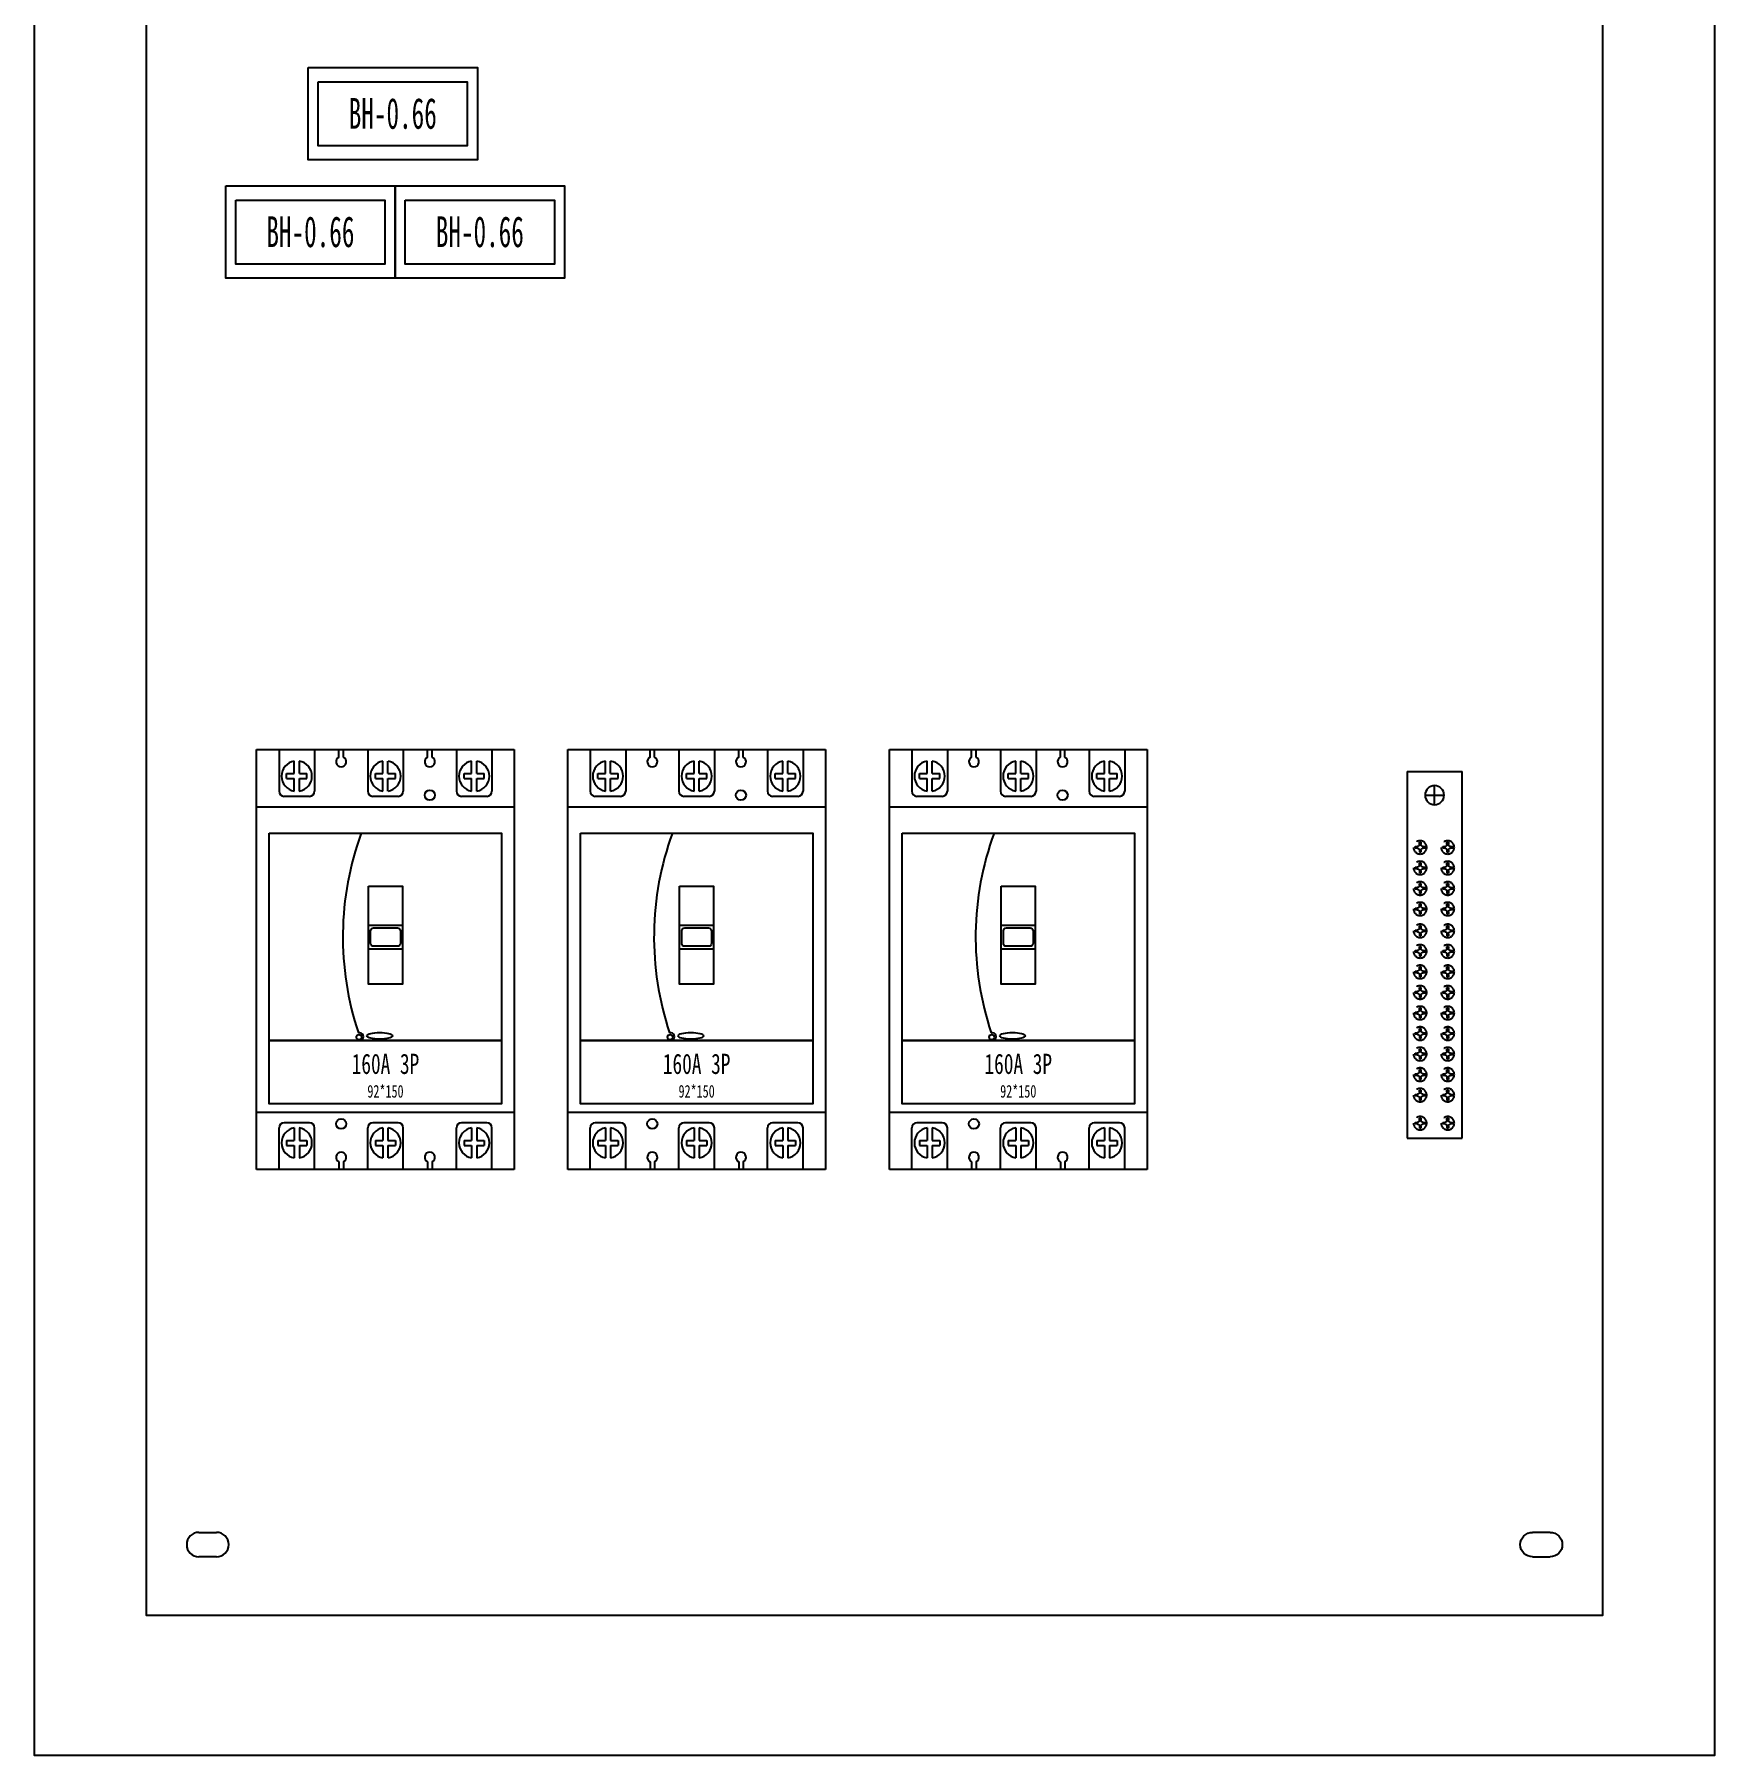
# Model space of a CAD drawing. Extents: x 164829 to 165429, y 198320 to 199620.
# Drawn here: x 164829 to 165429, y 198320 to 198934 of the extents above; entities that cross this region are included whole.
import ezdxf
from ezdxf.enums import TextEntityAlignment as Align

# ---------------------------------------------------------------- set-up
doc = ezdxf.new("R2010")
doc.units = 0
doc.header["$MEASUREMENT"] = 0
doc.linetypes.add('ACAD_ISO02W100', pattern=[15, 12, -3])
doc.linetypes.add('DASH', pattern=[0.35, 0.25, -0.1])
doc.layers.add('元件', color=7, linetype='Continuous')
doc.layers.add('文字', color=7, linetype='Continuous')
doc.styles.add('GH-CZC', font='', dxfattribs={"width": 0.7})
doc.styles.add('LEAD', font='', dxfattribs={"width": 0.8})
doc.styles.get('GH-CZC').set_extended_font_data('SimSun')
doc.styles.get('LEAD').set_extended_font_data('SimSun')

# ---------------------------------------------------------------- blocks, each defined once
blk = doc.blocks.new('A$Caefa946f')
at = {"layer": '元件', "color": 8}
for p, q in [((8, 0), (8, -14.93)), ((20.67, 0), (20.67, -14.93)), ((29.35, -2.78), (29.35, 0)), ((30.98, -2.78), (30.98, 0)), ((61.02, -2.78), (61.02, 0)), ((62.65, -2.78), (62.65, 0)), ((71.33, 0), (71.33, -14.93)), ((84, 0), (84, -14.93)), ((13.43, -8.6), (13.43, -4.15)), ((15.24, -8.6), (15.24, -4.15)), ((39.67, 0), (39.67, -14.93)), ((45.1, -8.6), (45.1, -4.15)), ((46.9, -8.6), (46.9, -4.15)), ((52.33, 0), (52.33, -14.93)), ((76.76, -8.6), (76.76, -4.15)), ((78.57, -8.6), (78.57, -4.15)), ((10.71, -10.4), (10.71, -8.6)), ((10.71, -8.6), (13.43, -8.6)), ((10.71, -10.4), (13.43, -10.4)), ((13.43, -14.85), (13.43, -10.4)), ((15.24, -8.6), (17.95, -8.6)), ((15.24, -10.4), (17.95, -10.4)), ((15.24, -14.85), (15.24, -10.4)), ((17.95, -10.4), (17.95, -8.6)), ((42.38, -8.6), (45.1, -8.6)), ((42.38, -10.4), (42.38, -8.6)), ((42.38, -10.4), (45.1, -10.4)), ((45.1, -14.85), (45.1, -10.4)), ((46.9, -8.6), (49.62, -8.6)), ((46.9, -14.85), (46.9, -10.4)), ((46.9, -10.4), (49.62, -10.4)), ((49.62, -10.4), (49.62, -8.6)), ((74.05, -10.4), (74.05, -8.6)), ((74.05, -8.6), (76.76, -8.6)), ((74.05, -10.4), (76.76, -10.4)), ((76.76, -14.85), (76.76, -10.4)), ((78.57, -8.6), (81.29, -8.6)), ((78.57, -10.4), (81.29, -10.4)), ((78.57, -14.85), (78.57, -10.4)), ((81.29, -10.4), (81.29, -8.6)), ((18.86, -16.74), (9.81, -16.74)), ((50.52, -16.74), (41.48, -16.74)), ((82.19, -16.74), (73.14, -16.74)), ((0, -20.46), (92, -20.46)), ((0, -129.54), (92, -129.54)), ((8, -150), (8, -135.07)), ((18.86, -133.26), (9.81, -133.26)), ((13.43, -135.15), (13.43, -139.6)), ((15.24, -135.15), (15.24, -139.6)), ((20.67, -150), (20.67, -135.07)), ((39.67, -150), (39.67, -135.07)), ((50.52, -133.26), (41.48, -133.26)), ((45.1, -135.15), (45.1, -139.6)), ((46.9, -135.15), (46.9, -139.6)), ((52.33, -150), (52.33, -135.07)), ((71.33, -150), (71.33, -135.07)), ((82.19, -133.26), (73.14, -133.26)), ((76.76, -135.15), (76.76, -139.6)), ((78.57, -135.15), (78.57, -139.6)), ((84, -150), (84, -135.07)), ((10.71, -139.6), (13.43, -139.6)), ((10.71, -139.6), (10.71, -141.4)), ((15.24, -139.6), (17.95, -139.6)), ((17.95, -139.6), (17.95, -141.4)), ((42.38, -139.6), (42.38, -141.4)), ((42.38, -139.6), (45.1, -139.6)), ((46.9, -139.6), (49.62, -139.6)), ((49.62, -139.6), (49.62, -141.4)), ((74.05, -139.6), (76.76, -139.6)), ((74.05, -139.6), (74.05, -141.4)), ((78.57, -139.6), (81.29, -139.6)), ((81.29, -139.6), (81.29, -141.4)), ((10.71, -141.4), (13.43, -141.4)), ((13.43, -141.4), (13.43, -145.85)), ((15.24, -141.4), (17.95, -141.4)), ((15.24, -141.4), (15.24, -145.85)), ((29.35, -147.22), (29.35, -150)), ((30.98, -147.22), (30.98, -150)), ((42.38, -141.4), (45.1, -141.4)), ((45.1, -141.4), (45.1, -145.85)), ((46.9, -141.4), (46.9, -145.85)), ((46.9, -141.4), (49.62, -141.4)), ((61.02, -147.22), (61.02, -150)), ((62.65, -147.22), (62.65, -150)), ((74.05, -141.4), (76.76, -141.4)), ((76.76, -141.4), (76.76, -145.85)), ((78.57, -141.4), (81.29, -141.4)), ((78.57, -141.4), (78.57, -145.85))]:
    blk.add_line(p, q, dxfattribs=at)
for points in [[(0, 0), (92, 0)], [(0, -150), (0, 0)], [(92, 0), (92, -150)], [(92, -150), (0, -150)]]:
    blk.add_lwpolyline(points, dxfattribs=at)
for points in [[(4.52, -29.86), (87.48, -29.86), (87.48, -103.86), (4.52, -103.86)], [(39.92, -48.76), (52.08, -48.76), (52.08, -83.82), (39.92, -83.82)], [(39.92, -62.68), (52.08, -62.68), (52.08, -71.29), (39.92, -71.29)], [(4.52, -103.86), (87.48, -103.86), (87.48, -126.48), (4.52, -126.48)]]:
    blk.add_lwpolyline(points, close=True, dxfattribs=at)
blk.add_lwpolyline([(41.76, -63.72), (50.24, -63.72, -0.414214), (51.33, -64.8), (51.33, -69.17, -0.414214), (50.24, -70.26), (41.76, -70.26, -0.414214), (40.67, -69.17), (40.67, -64.8, -0.414214)], format="xyb", close=True, dxfattribs=at)
at = {"layer": '元件', "color": 8, "linetype": 'ByBlock'}
for centre in [(61.83, -16.29), (30.17, -133.71)]:
    blk.add_circle(centre, 1.81, dxfattribs=at)
at = {"layer": '元件', "color": 8}
blk.add_circle((36.54, -102.7), 0.927, dxfattribs=at)
for centre, radius, start, end in [((14.33, -9.5), 5.43, 99.59407, 260.40593), ((14.33, -9.5), 5.43, 279.59407, 80.40593), ((30.17, -4.39), 1.81, 116.839, 63.161), ((46, -9.5), 5.43, 99.59407, 260.40593), ((46, -9.5), 5.43, 279.59407, 80.40593), ((61.83, -4.39), 1.81, 116.839, 63.161), ((77.67, -9.5), 5.43, 99.59407, 260.40593), ((77.67, -9.5), 5.43, 279.59407, 80.40593), ((9.81, -14.93), 1.81, 180, 270), ((18.86, -14.93), 1.81, 270, 0), ((41.48, -14.93), 1.81, 180, 270), ((50.52, -14.93), 1.81, 270, 0), ((73.14, -14.93), 1.81, 180, 270), ((82.19, -14.93), 1.81, 270, 0), ((138.72, -66.99), 107.95, 159.88246, 198.4536), ((36.65, -102.58), 1.46, 298.86336, 103.11923), ((9.81, -135.07), 1.81, 90, 180), ((14.33, -140.5), 5.43, 99.59407, 260.40593), ((14.33, -140.5), 5.43, 279.59407, 80.40593), ((18.86, -135.07), 1.81, 0, 90), ((41.48, -135.07), 1.81, 90, 180), ((46, -140.5), 5.43, 99.59407, 260.40593), ((46, -140.5), 5.43, 279.59407, 80.40593), ((50.52, -135.07), 1.81, 0, 90), ((73.14, -135.07), 1.81, 90, 180), ((77.67, -140.5), 5.43, 99.59407, 260.40593), ((77.67, -140.5), 5.43, 279.59407, 80.40593), ((82.19, -135.07), 1.81, 0, 90), ((30.17, -145.61), 1.81, 296.839, 243.161), ((61.83, -145.61), 1.81, 296.839, 243.161)]:
    blk.add_arc(centre, radius, start, end, dxfattribs=at)
blk.add_ellipse((43.93, -102.26), major_axis=(-4.53, 0), ratio=0.263531, dxfattribs=at)
at = {"layer": '元件', "color": 8, "style": 'GH-CZC', "width": 0.7}
for s, height, p in [('160A 3P', 7.238, (46, -112.25)), ('92*150', 4.524, (46, -122.05))]:
    blk.add_text(s, height=height, dxfattribs=at).set_placement(p, align=Align.MIDDLE_CENTER)
blk = doc.blocks.new('Manufacturer光辉PartName电流互感器SeriesBHPartTypeMaxCurrent0MinCurrent0PolesMinPower0MaxPower0ShellFrameLimitingCurrentRemarkLibType2DelFlgfalseUpdateDate')
at = {"layer": '元件', "color": 8, "transparency": 33554687}
for points in [[(-30.25, 16.5), (30.25, 16.5), (30.25, -16.5), (-30.25, -16.5)], [(-26.61, 11.42), (26.61, 11.42), (26.61, -11.42), (-26.61, -11.42)]]:
    blk.add_lwpolyline(points, close=True, dxfattribs=at)
at = {"layer": '元件', "color": 8, "linetype": 'DASH', "transparency": 33554687, "style": 'LEAD', "width": 0.6}
blk.add_text('BH-0.66', height=11, dxfattribs=at).set_placement((0, 0.12), align=Align.MIDDLE_CENTER)
blk = doc.blocks.new('A$C5775331E')
at = {"layer": '文字', "color": 0, "linetype": 'ACAD_ISO02W100'}
for p, q in [((0.6, 2.53), (0.6, 1.99)), ((1.3, 2.53), (0.6, 2.53)), ((0.6, 1.99), (1.3, 1.99)), ((2, 3.23), (2, 3.94)), ((2.54, 3.94), (2, 3.94)), ((2, 1.29), (2, 0.54)), ((2, 0.54), (2.54, 0.54)), ((2.54, 3.23), (2.54, 3.94)), ((2.54, 0.54), (2.54, 1.29)), ((4, 2.53), (3.24, 2.53)), ((3.24, 1.99), (4, 1.99)), ((4, 1.99), (4, 2.53))]:
    blk.add_line(p, q, dxfattribs=at)
blk.add_circle((2.26, 2.26), 2.26, dxfattribs=at)
for centre, start, end in [((1.3, 3.23), 270, 0), ((1.3, 1.29), 0, 90), ((3.24, 3.23), 180, 270), ((3.24, 1.29), 90, 180)]:
    blk.add_arc(centre, 0.7, start, end, dxfattribs=at)
blk = doc.blocks.new('123')
at = {"color": 8}
for p, q in [((-65.48, 19.69), (65.48, 19.69)), ((-65.48, 19.69), (-65.48, 0)), ((65.48, 19.69), (65.48, 0)), ((-57.05, 13.24), (-57.05, 6.44)), ((-53.65, 9.84), (-60.45, 9.84)), ((65.48, 0), (-65.48, 0))]:
    blk.add_line(p, q, dxfattribs=at)
blk.add_circle((-57.05, 9.84), 3.4, dxfattribs=at)
at = {"color": 8, "xscale": 1.0474894078543, "yscale": 1.0474894078543, "zscale": 1.0474894078543, "rotation": 270}
for p in [(-40.78, 17.37), (-33.44, 17.37), (-26.11, 17.37), (-18.78, 17.37), (-10.97, 17.37), (-3.64, 17.37), (3.69, 17.37), (11.02, 17.37), (18.36, 17.37), (25.69, 17.37), (33.02, 17.37), (40.35, 17.37), (47.69, 17.37), (57.71, 17.37), (-40.78, 7.52), (-33.44, 7.52), (-26.11, 7.52), (-18.78, 7.52), (-10.97, 7.52), (-3.64, 7.52), (3.69, 7.52), (11.02, 7.52), (18.36, 7.52), (25.69, 7.52), (33.02, 7.52), (40.35, 7.52), (47.69, 7.52), (57.71, 7.52)]:
    blk.add_blockref('A$C5775331E', p, dxfattribs=at)
blk = doc.blocks.new('A$C0B9C0A3C')
at = {"color": 6}
for points in [[(0, 3.5), (0, 8.5)], [(7, 8.5), (7, 3.5)]]:
    blk.add_lwpolyline(points, dxfattribs=at)
for centre, start, end in [((3.5, 8.5), 0, 180), ((3.5, 3.5), 180, 0)]:
    blk.add_arc(centre, 3.5, start, end, dxfattribs=at)

msp = doc.modelspace()

# ---------------------------------------------------------------- linework, layer by layer
at = {"transparency": 33554687}
for points in [[(164829.34, 199619.68), (165429.34, 199619.68), (165429.34, 198319.68), (164829.34, 198319.68)], [(164869.34, 199569.68), (165389.34, 199569.68), (165389.34, 198369.68), (164869.34, 198369.68)]]:
    msp.add_lwpolyline(points, close=True, dxfattribs=at)

# ---------------------------------------------------------------- block references
for p in [(164957.31, 198905.96), (164927.9, 198863.71), (164988.4, 198863.71)]:
    msp.add_blockref('Manufacturer光辉PartName电流互感器SeriesBHPartTypeMaxCurrent0MinCurrent0PolesMinPower0MaxPower0ShellFrameLimitingCurrentRemarkLibType2DelFlgfalseUpdateDate', p, dxfattribs=at)
at = {"color": 3, "xscale": -1, "rotation": 90}
msp.add_blockref('123', (165339.19, 198605.57), dxfattribs=at)
at = {"transparency": 33554687, "yscale": 1.25, "zscale": 1.25}
for p, xscale, rotation in [((164898.71, 198390.64), 1.25, 90), ((165359.96, 198390.64), -1.25, 270)]:
    msp.add_blockref('A$C0B9C0A3C', p, dxfattribs=dict(at, xscale=xscale, rotation=rotation))
at = {"layer": '元件', "color": 8, "transparency": 33554687}
for p in [(164908.7, 198678.94), (165019.82, 198678.94), (165134.68, 198678.94)]:
    msp.add_blockref('A$Caefa946f', p, dxfattribs=at)

doc.saveas('drawing.dxf')
